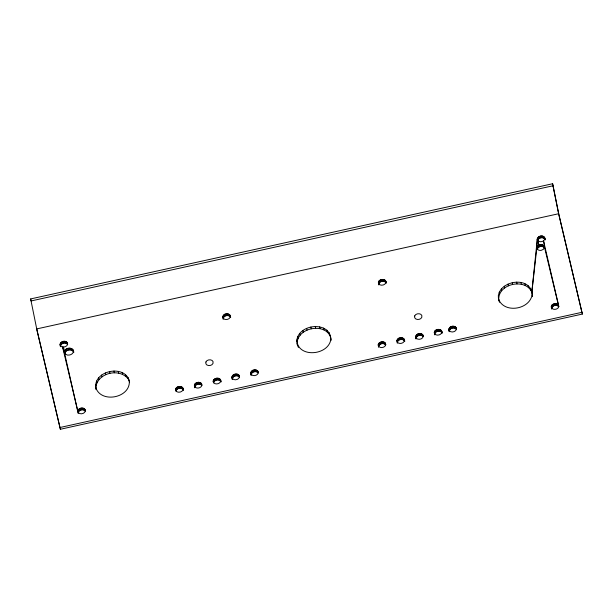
<?xml version="1.0" encoding="UTF-8"?>
<svg xmlns="http://www.w3.org/2000/svg" width="613" height="613" viewBox="0 0 613 613"><rect width="100%" height="100%" fill="white"/><g stroke="black" fill="none" stroke-linecap="round" stroke-linejoin="round"><path stroke-width="0.92" d="M532.452 296.677L531.892 291.535L536.865 247.591L537.317 238.894L538.651 236.81L540.428 236.02L542.382 235.99L544.52 237.3L545.172 239.775L544.52 237.3M532.398 295.834L531.892 291.535L537.317 238.894L537.716 241.422L537.317 238.894M385.891 281.474C386.504 285.666 378.505 286.8 378.39 282.386C379.179 278.187 386.749 278.471 386.244 283.252M378.796 284.915C378.39 281.359 383.999 279.842 385.945 282.555L385.592 280.785M544.819 237.997L544.65 239.514L543.524 240.84C544.175 243.905 545.945 249.483 541.31 250.311C539.655 250.686 537.448 250.15 536.911 248.342C536.429 244.503 543.118 243.07 544.367 246.679L558.834 306.745C556.979 304.27 552.236 305.266 551.631 308.331L551.279 306.561C551.784 302.899 558.742 302.37 558.826 306.423C558.336 310.086 551.34 310.599 551.279 306.561M544.367 246.679L544.719 248.457C543.516 245.139 537.8 246.035 537.218 249.361L536.865 247.591M60.089 344.215C60.618 340.567 67.522 340 67.637 344.077C67.108 347.717 60.212 348.284 60.089 344.215L60.488 346.736L60.135 344.966M60.449 345.985C61.047 342.92 65.79 341.924 67.652 344.399L67.292 342.621M73.031 349.785L73.744 352.398C74.188 346.414 63.882 347.073 64.442 352.598L78.211 413.507M73.391 351.555C71.054 348.291 64.327 350.107 64.802 354.368L63.537 347.058C63.116 350.881 64.955 356.322 69.713 354.973C71.69 354.559 73.805 352.835 73.391 350.621M77.813 410.978C78.341 407.339 85.238 406.764 85.36 410.84C84.832 414.488 77.935 415.055 77.813 410.978L62.572 346.981L64.442 352.598M78.173 412.756C78.77 409.683 83.514 408.687 85.376 411.162L85.015 409.392M95.628 384.397L96.187 389.539C91.092 370.643 126.155 363.118 129.588 382.167L127.902 377.271M95.988 386.167C98.685 372.428 119.926 367.961 128.255 379.049M183.08 388.512C183.678 392.695 175.678 393.822 175.579 389.401C176.383 385.209 183.946 385.508 183.433 390.282L182.781 387.814M183.141 389.584C181.279 387.109 176.536 388.106 175.939 391.178L175.579 389.401M194.375 385.255C194.896 381.615 201.8 381.041 201.915 385.117C201.393 388.765 194.49 389.332 194.375 385.255L194.773 387.784L194.413 386.006M194.727 387.033C195.325 383.96 200.068 382.964 201.93 385.439L201.577 383.669M220.665 380.213C221.262 384.397 213.263 385.531 213.163 381.11C213.96 376.918 221.523 377.217 221.017 381.991L220.366 379.524M220.718 381.294C218.864 378.819 214.121 379.815 213.516 382.88L213.163 381.11M231.952 376.964C232.48 373.317 239.384 372.75 239.499 376.826C238.97 380.466 232.066 381.033 231.952 376.964L232.35 379.485L231.998 377.715M232.304 378.734C232.909 375.669 237.652 374.673 239.507 377.148L239.154 375.371M250.74 372.819C251.269 369.172 258.173 368.605 258.288 372.673C257.759 376.321 250.863 376.888 250.74 372.819L251.146 375.34L250.786 373.57M251.1 374.589C251.698 371.524 256.441 370.528 258.303 372.995L257.943 371.225M296.868 339.954C299.244 323.541 330.323 320.982 330.851 339.326C328.484 355.739 297.397 358.298 296.868 339.954L297.42 345.119L297.067 343.349M297.221 341.732C299.588 325.71 329.526 322.66 331.158 340.253M378.198 344.759C378.727 341.112 385.623 340.544 385.746 344.621C385.217 348.261 378.313 348.835 378.198 344.759L378.596 347.287M378.55 346.529C379.156 343.464 383.899 342.468 385.753 344.943L385.401 343.173M404.404 339.74C405.001 343.924 397.002 345.05 396.902 340.629C397.699 336.437 405.262 336.736 404.756 341.51M404.105 339.043L404.457 340.813C402.511 338.092 396.902 339.61 397.301 343.157L396.902 340.629M415.691 336.483C416.219 332.844 423.116 332.269 423.238 336.345C422.709 339.993 415.806 340.56 415.691 336.483L416.089 339.012L415.737 337.234M416.043 338.261C416.648 335.188 421.392 334.192 423.246 336.667L422.893 334.897M441.789 331.418C442.387 335.602 434.387 336.729 434.288 332.307C435.084 328.116 442.647 328.415 442.142 333.188L441.49 330.721M434.64 334.085C435.245 331.012 439.988 330.016 441.843 332.491M448.885 329.158C449.413 325.511 456.317 324.944 456.432 329.02C455.903 332.667 449.007 333.234 448.885 329.158L449.283 331.687L448.931 329.909M449.245 330.928C449.842 327.863 454.585 326.867 456.447 329.342L456.087 327.572M499.511 302.24C491.749 283.788 525.977 273.613 531.892 291.535M498.844 300.676C496.729 283.482 526.713 277.099 532.253 293.305M537.67 240.664C538.275 237.599 543.018 236.603 544.873 239.078M532.092 294.907C529.463 309.803 503.84 313.795 498.492 298.906M230.296 315.833C230.886 320.017 222.887 321.128 222.795 316.706C223.607 312.515 231.162 312.829 230.657 317.603M230.005 315.136L230.358 316.906C228.419 314.178 222.81 315.687 223.193 319.235L222.795 316.706M60.38 429.261L36.726 328.92L30.65 298.929L552.62 183.739L558.696 213.722L582.35 314.071L60.38 429.261L36.604 328.675M553.095 185.754L31.125 300.945L30.65 298.929M36.726 328.92L558.696 213.722M60.028 427.491L581.998 312.301M539.379 246.794L537.363 239.645C538.199 242.135 541.677 242.212 543.524 240.84L558.481 304.975M551.309 307.243L551.677 309.09M297.757 345.901L298.431 347.471M95.827 387.768C101.367 403.975 131.358 397.584 129.236 380.397M537.662 240.342L539.026 245.024M582.35 314.071L558.573 213.477L552.62 183.739M557.945 304.377L558.305 306.155M543.984 236.71L544.344 238.48M557.217 303.933L557.577 305.703M543.256 236.258L543.616 238.036M556.343 303.657L556.696 305.427M542.382 235.99L542.735 237.76M544.06 245.982L544.421 247.759M555.378 303.573L555.73 305.351M543.532 245.392L543.884 247.169M541.417 235.905L541.769 237.675M542.796 244.947L543.156 246.717M554.39 303.696L554.742 305.466M540.428 236.02L540.781 237.798M541.923 244.671L542.275 246.449M553.447 304.002L553.8 305.772M539.486 236.334L539.838 238.105M540.95 244.595L541.31 246.365M552.612 304.477L552.964 306.255M538.651 236.81L539.011 238.58M539.969 244.71L540.321 246.487M551.945 305.09L552.298 306.868M537.984 237.423L538.337 239.2M551.493 305.803L551.846 307.58M537.532 238.135L537.885 239.905M538.191 245.506L538.551 247.277M537.524 246.119L537.885 247.89M537.072 246.832L537.432 248.602M530.559 288.409L530.912 290.187M528.176 285.75L528.529 287.528M524.904 283.742L525.264 285.512M520.973 282.509L521.334 284.286M516.652 282.149L517.004 283.919M512.23 282.67L512.583 284.447M508.008 284.057L508.361 285.827M504.269 286.194L504.629 287.972M501.288 288.953L501.641 290.723M499.243 292.14L499.603 293.911M498.292 295.535L498.645 297.305M455.559 326.974L455.911 328.752M454.831 326.53L455.183 328.3M453.949 326.254L454.302 328.024M452.984 326.17L453.336 327.947M451.996 326.292L452.356 328.062M451.053 326.599L451.413 328.369M450.218 327.074L450.578 328.852M449.551 327.694L449.911 329.465M449.099 328.399L449.452 330.177M440.962 330.123L441.314 331.901M440.226 329.679L440.586 331.449M439.352 329.403L439.705 331.173M438.387 329.319L438.739 331.097M437.398 329.442L437.751 331.212M436.456 329.748L436.808 331.518M435.621 330.223L435.981 332.001M434.954 330.844L435.314 332.614M434.502 331.549L434.855 333.326M434.288 332.307L434.686 334.836M422.357 334.3L422.717 336.077M421.629 333.855L421.989 335.625M420.756 333.579L421.108 335.349M419.79 333.495L420.143 335.273M418.802 333.618L419.154 335.388M417.859 333.924L418.212 335.694M417.024 334.399L417.384 336.177M416.357 335.02L416.71 336.79M415.905 335.725L416.258 337.502M403.569 338.453L403.929 340.223M402.841 338.001L403.193 339.771M401.959 337.725L402.32 339.495M400.994 337.648L401.354 339.418M400.013 337.763L400.366 339.533M399.071 338.07L399.423 339.84M398.235 338.552L398.588 340.322M397.569 339.165L397.921 340.935M397.109 339.878L397.469 341.648M385.056 280.187L385.408 281.965M384.328 279.743L384.68 281.513M383.447 279.467L383.799 281.244M382.481 279.39L382.834 281.16M381.493 279.513L381.845 281.283M380.55 279.819L380.903 281.597M379.723 280.302L380.075 282.072M379.056 280.915L379.409 282.693M378.604 281.628L378.957 283.398M378.39 282.386L378.75 284.156M384.864 342.575L385.225 344.353M384.136 342.131L384.497 343.901M383.263 341.855L383.615 343.625M382.297 341.77L382.65 343.548M381.309 341.885L381.661 343.663M380.366 342.2L380.719 343.97M379.531 342.675L379.884 344.452M378.865 343.288L379.217 345.065M378.413 344L378.765 345.778M329.311 332.798L329.664 334.568M326.913 330.123L327.265 331.901M323.626 328.101L323.978 329.878M319.672 326.867L320.032 328.637M315.327 326.499L315.68 328.269M310.875 327.028L311.235 328.798M306.638 328.415L306.99 330.192M302.883 330.568L303.236 332.346M299.88 333.342L300.232 335.119M297.826 336.545L298.179 338.315M257.414 370.635L257.766 372.405M256.686 370.183L257.039 371.953M255.805 369.907L256.165 371.685M254.839 369.831L255.2 371.601M253.851 369.945L254.211 371.716M252.908 370.252L253.269 372.03M252.081 370.735L252.433 372.505M251.414 371.348L251.767 373.118M250.955 372.06L251.315 373.83M229.477 314.538L229.829 316.316M228.749 314.086L229.101 315.864M227.867 313.81L228.228 315.588M226.902 313.726L227.262 315.503M238.626 374.781L238.978 376.551M225.913 313.848L226.274 315.618M237.89 374.328L238.25 376.106M237.016 374.053L237.369 375.83M224.971 314.155L225.331 315.925M224.136 314.63L224.496 316.4M236.051 373.976L236.403 375.746M223.469 315.243L223.822 317.013M235.063 374.091L235.415 375.869M223.009 315.956L223.37 317.726M234.12 374.397L234.472 376.175M233.285 374.88L233.645 376.65M232.618 375.493L232.978 377.271M232.166 376.206L232.519 377.976M219.829 378.926L220.19 380.696M219.102 378.474L219.454 380.252M218.228 378.206L218.58 379.976M217.263 378.121L217.615 379.891M216.274 378.236L216.627 380.014M215.332 378.55L215.684 380.321M214.496 379.026L214.849 380.796M213.83 379.639L214.182 381.416M213.378 380.351L213.73 382.121M201.041 383.071L201.393 384.849M200.313 382.627L200.666 384.397M199.432 382.351L199.792 384.121M198.466 382.267L198.827 384.044M197.478 382.389L197.838 384.159M196.543 382.696L196.896 384.466M195.708 383.171L196.06 384.949M195.041 383.792L195.394 385.562M194.582 384.497L194.942 386.274M182.253 387.224L182.605 388.994M181.525 386.772L181.877 388.542M180.643 386.496L180.996 388.267M179.678 386.412L180.03 388.19M178.689 386.535L179.05 388.305M177.747 386.841L178.107 388.611M176.912 387.316L177.272 389.094M176.245 387.937L176.605 389.707M175.793 388.65L176.146 390.42M125.512 374.62L125.872 376.39M122.248 372.604L122.6 374.374M118.317 371.371L118.669 373.148M113.995 371.011L114.347 372.781M109.566 371.539L109.919 373.309M105.344 372.919L105.697 374.689M101.612 375.056L101.965 376.834M98.624 377.815L98.977 379.593M96.586 381.002L96.938 382.773M84.487 408.794L84.839 410.572M72.395 349.073L72.748 350.851M83.759 408.35L84.111 410.12M71.522 348.536L71.874 350.307M82.878 408.074L83.23 409.844M70.464 348.207L70.824 349.977M81.912 407.99L82.265 409.768M69.307 348.107L69.667 349.877M80.924 408.112L81.284 409.882M66.763 342.031L67.116 343.801M68.127 348.245L68.48 350.023M79.981 408.419L80.341 410.189M66.035 341.579L66.388 343.357M79.154 408.894L79.506 410.672M66.993 348.621L67.346 350.391M65.154 341.303L65.507 343.081M78.487 409.515L78.839 411.285M65.997 349.195L66.35 350.965M64.189 341.226L64.541 342.996M78.027 410.22L78.38 411.997M65.193 349.931L65.545 351.701M63.2 341.341L63.56 343.119M64.649 350.782L65.001 352.559M62.258 341.648L62.618 343.426M61.423 342.131L61.783 343.901M60.756 342.744L61.116 344.521M60.304 343.456L60.656 345.226M205.899 361.992C204.604 366.191 211.715 366.743 213.017 363.371C214.305 359.172 207.194 358.62 205.899 361.992M414.695 315.917C413.407 320.109 420.518 320.66 421.813 317.289C423.1 313.09 415.989 312.538 414.695 315.917"/></g></svg>
